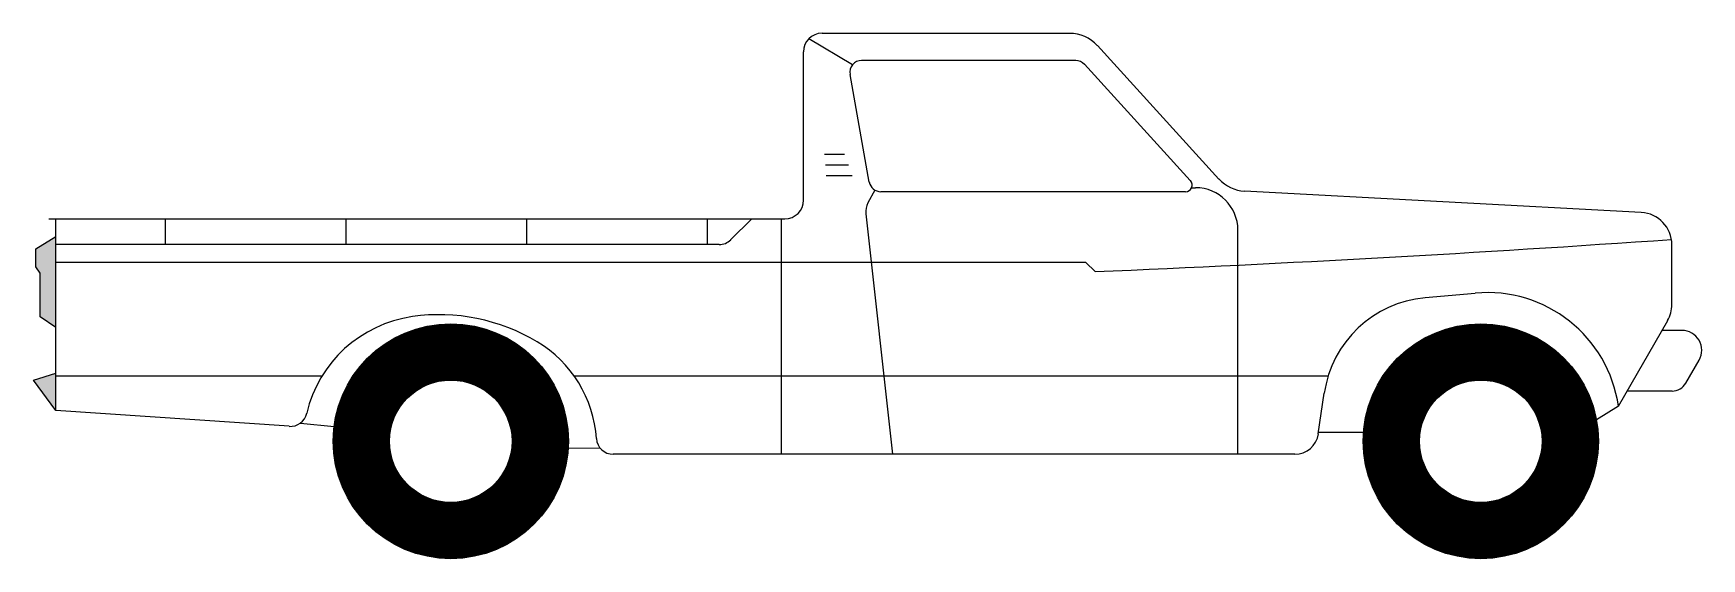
# Model space of a CAD drawing. Extents: x -168 to 0, y 0 to 53.
import ezdxf

# ---------------------------------------------------------------- set-up
doc = ezdxf.new("R2010")
doc.units = 0
doc.layers.add('LAYER01', color=7, linetype='CONTINUOUS')

msp = doc.modelspace()

# ---------------------------------------------------------------- linework, layer by layer
at = {"layer": 'LAYER01', "color": 7, "linetype": 'CONTINUOUS'}
for p, q in [((-85.37, 49.89), (-89.77, 52.51)), ((-88.45, 53.06), (-63.48, 53.06)), ((-90.32, 36.2), (-90.32, 51.18)), ((-60.68, 51.82), (-48.42, 38.34)), ((-83.69, 38.04), (-85.63, 48.91)), ((-62.87, 50.31), (-84.46, 50.31)), ((-61.99, 49.93), (-51.31, 38.18)), ((-86.19, 40.83), (-88.19, 40.83)), ((-85.79, 39.74), (-88.11, 39.74)), ((-85.4, 38.65), (-88.03, 38.65)), ((-83.13, 37.22), (-83.83, 35.93)), ((-51.8, 37.06), (-82.52, 37.06)), ((-51.19, 37.46), (-50.78, 37.46)), ((-5.82, 34.97), (-45.83, 37.11)), ((-166.44, 34.32), (-92.2, 34.32)), ((-165.73, 14.95), (-165.73, 34.32)), ((-154.67, 31.72), (-154.67, 34.32)), ((-136.45, 31.72), (-136.45, 34.32)), ((-118.22, 31.72), (-118.22, 34.32)), ((-100, 31.72), (-100, 34.32)), ((-95.55, 34.32), (-97.67, 32.21)), ((-92.55, 10.54), (-92.55, 34.32)), ((-84.04, 34.84), (-81.35, 10.54)), ((-167.75, 31.29), (-165.73, 32.52)), ((-46.51, 10.54), (-46.51, 33.19)), ((-167.75, 29.49), (-167.75, 31.29)), ((-98.84, 31.72), (-165.73, 31.72)), ((-2.73, 25.67), (-2.73, 31.71)), ((-167.3, 28.84), (-167.75, 29.49)), ((-167.3, 24.42), (-167.3, 28.84)), ((-61.83, 29.9), (-165.73, 29.9)), ((-60.91, 28.99), (-61.83, 29.9)), ((-27.63, 26.36), (-22.58, 26.82)), ((-165.73, 23.35), (-167.3, 24.42)), ((-8.12, 15.39), (-3.16, 24.04)), ((-1.73, 23.05), (-3.73, 23.05)), ((-168, 18.03), (-165.73, 18.73)), ((-1.34, 17.71), (0, 20.06)), ((-165.73, 14.95), (-168, 18.03)), ((-138.88, 18.44), (-165.73, 18.44)), ((-37.41, 18.44), (-113.46, 18.44)), ((-2.7, 16.93), (-7.24, 16.93)), ((-38.4, 12.6), (-37.8, 16.71)), ((-8.12, 15.39), (-10.35, 14.03)), ((-142.2, 13.37), (-165.73, 14.95)), ((-141.07, 13.7), (-137.66, 13.34)), ((-38.37, 12.78), (-33.83, 12.78)), ((-110.81, 11.14), (-114.06, 11.17)), ((-40.77, 10.54), (-109.51, 10.54))]:
    msp.add_line(p, q, dxfattribs=at)
at = {"layer": 'LAYER01', "color": 7, "linetype": 'CONTINUOUS', "const_width": 5.68}
for points in [[(-116.88, 11.86, -1), (-134.92, 11.86, -1)], [(-12.99, 11.86, -1), (-31.02, 11.86, -1)]]:
    msp.add_lwpolyline(points, format="xyb", close=True, dxfattribs=at)
at = {"layer": 'LAYER01', "color": 7, "linetype": 'CONTINUOUS'}
for centre, radius in [((-125.9, 11.86), 11.86), ((-22.01, 11.86), 11.86), ((-125.9, 11.86), 6.18), ((-22.01, 11.86), 6.18)]:
    msp.add_circle(centre, radius, dxfattribs=at)
for centre, radius, start, end in [((-88.45, 51.18), 1.88, 90, 180), ((-63.48, 49.28), 3.77, 42.2828, 90), ((-84.46, 49.12), 1.19, 90, 190.1047), ((-62.87, 49.12), 1.19, 42.2828, 90), ((-82.52, 38.25), 1.19, 190.1047, 270), ((-51.8, 37.73), 0.673, 270, 42.2828), ((-50.78, 33.19), 4.27, 360, 90), ((-45.63, 40.88), 3.77, 222.2828, 266.9382), ((-92.2, 36.2), 1.88, 270, 360), ((-82.21, 35.05), 1.84, 151.4708, 186.3211), ((-6, 31.71), 3.26, 360, 86.9382), ((-98.84, 33.38), 1.66, 270, 315), ((-149.37, 2136.5), 2109.36, 272.40349, 273.98509), ((-26.6, 15.09), 11.31, 95.1902, 171.7624), ((-21.37, 13.49), 13.38, 8.1725, 95.1902), ((-6, 25.67), 3.26, 330.1888, 360), ((-127.94, 11.75), 12.83, 98.1831, 166.7975), ((-127.05, 5.55), 19.09, 58.8967, 98.1831), ((-123.59, 11.28), 12.41, 3.9433, 58.8967), ((-1.73, 21.05), 2, 330.2049, 90), ((-2.7, 18.49), 1.56, 270, 330.2049), ((-142.09, 15.07), 1.71, 266.1591, 346.7975), ((-109.51, 12.25), 1.71, 183.9433, 270), ((-40.77, 12.94), 2.4, 270, 351.7624)]:
    msp.add_arc(centre, radius, start, end, dxfattribs=at)
for points in [[(-167.3, 28.84), (-165.73, 32.52), (-167.75, 29.49), (-167.75, 31.29)], [(-165.73, 23.35), (-165.73, 32.52), (-167.3, 24.42), (-167.3, 28.84)], [(-165.73, 14.95), (-168, 18.03), (-165.73, 18.73)]]:
    msp.add_solid(points, dxfattribs=at)

doc.saveas('drawing.dxf')
